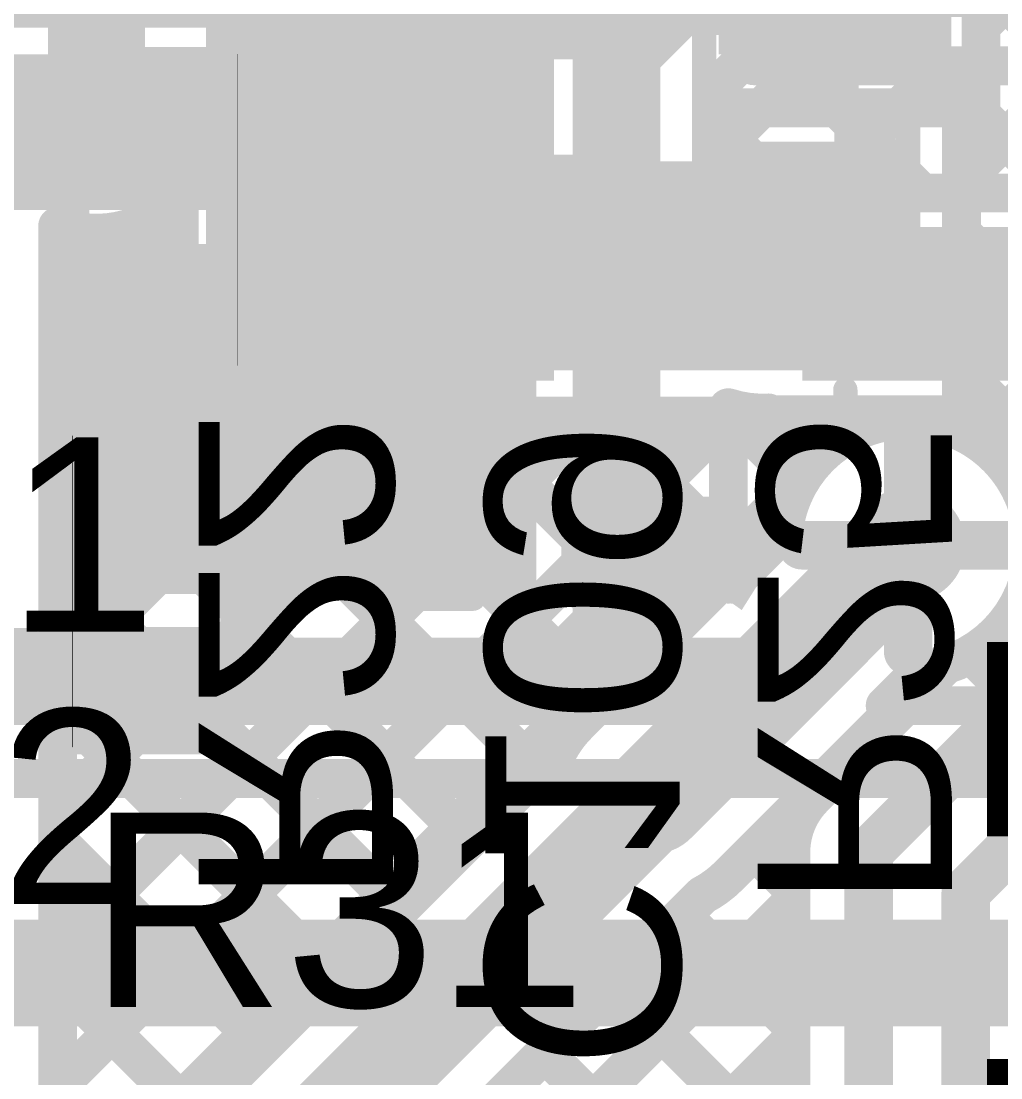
# Model space of a CAD drawing. Header units: millimetres. Extents: x -0.64 to 2.98, y -0.65 to 2.86.
# Drawn here: x 2.1655 to 2.3671, y 1.2624 to 1.4798 of the extents above; entities that cross this region are included whole.
import ezdxf

# ---------------------------------------------------------------- set-up
doc = ezdxf.new("R2010")
doc.units = ezdxf.units.MM
doc.header["$MEASUREMENT"] = 0
for name, color, linetype in [('BottomLayer', 5, 'Continuous'), ('BottomOverlay', 54, 'Continuous'), ('BottomPaste', 16, 'Continuous'), ('BottomSolder', 6, 'Continuous'), ('Mechanical2', 216, 'Continuous'), ('TopLayer', 1, 'Continuous'), ('TopOverlay', 2, 'Continuous'), ('TopPaste', 8, 'Continuous'), ('TopSolder', 216, 'Continuous'), ('ViaHoleLayer', 16, 'Continuous')]:
    doc.layers.add(name, color=color, linetype=linetype)
doc.styles.add('Arial', font='', dxfattribs={"height": 0.2})
doc.styles.get('Arial').set_extended_font_data('Arial')

# ---------------------------------------------------------------- blocks, each defined once
blk = doc.blocks.new('R___0603_B_68')
at = {"layer": 'BottomLayer'}
for points in [[(-0.045, -0.0175), (-0.045, 0.0175), (-0.015, 0.0175), (-0.015, -0.0175)], [(0.015, -0.0175), (0.015, 0.0175), (0.045, 0.0175), (0.045, -0.0175)]]:
    blk.add_hatch(color=5, dxfattribs=at).paths.add_polyline_path(points)
at = {"layer": 'BottomPaste'}
for points in [[(-0.045, -0.0175), (-0.045, 0.0175), (-0.015, 0.0175), (-0.015, -0.0175)], [(0.015, -0.0175), (0.015, 0.0175), (0.045, 0.0175), (0.045, -0.0175)]]:
    blk.add_hatch(color=16, dxfattribs=at).paths.add_polyline_path(points)
at = {"layer": 'BottomSolder'}
for points in [[(-0.049, -0.0215), (-0.049, 0.0215), (-0.011, 0.0215), (-0.011, -0.0215)], [(0.011, -0.0215), (0.011, 0.0215), (0.049, 0.0215), (0.049, -0.0215)]]:
    blk.add_hatch(color=6, dxfattribs=at).paths.add_polyline_path(points)
at = {"layer": 'BottomOverlay', "const_width": 0.005}
for points in [[(-0.048, -0.021), (-0.048, 0.021)], [(0.048, 0.021), (-0.048, 0.021)], [(0.048, -0.021), (0.048, 0.021)], [(0.048, -0.021), (-0.048, -0.021)]]:
    blk.add_lwpolyline(points, dxfattribs=at)
at = {"layer": 'BottomOverlay', "const_width": 0.0025}
for points in [[(-0.04925, 0.021, 1), (-0.04675, 0.021, 1)], [(-0.04925, 0.021, 1), (-0.04675, 0.021, 1)], [(0.04675, 0.021, 1), (0.04925, 0.021, 1)], [(0.04675, 0.021, 1), (0.04925, 0.021, 1)], [(-0.04925, -0.021, 1), (-0.04675, -0.021, 1)], [(-0.04925, -0.021, 1), (-0.04675, -0.021, 1)], [(0.04675, -0.021, 1), (0.04925, -0.021, 1)], [(0.04675, -0.021, 1), (0.04925, -0.021, 1)]]:
    blk.add_lwpolyline(points, format="xyb", close=True, dxfattribs=at)
blk = doc.blocks.new('SOT_23_5_97')
at = {"layer": 'TopLayer'}
for points in [[(-0.07283, 0.04921), (-0.02953, 0.04921), (-0.02953, 0.02559), (-0.07283, 0.02559)], [(0.02953, 0.04921), (0.07283, 0.04921), (0.07283, 0.02559), (0.02953, 0.02559)], [(-0.07283, 0.01181), (-0.02953, 0.01181), (-0.02953, -0.01181), (-0.07283, -0.01181)], [(-0.07283, -0.02559), (-0.02953, -0.02559), (-0.02953, -0.04921), (-0.07283, -0.04921)], [(0.02953, -0.02559), (0.07283, -0.02559), (0.07283, -0.04921), (0.02953, -0.04921)]]:
    blk.add_hatch(color=1, dxfattribs=at).paths.add_polyline_path(points)
at = {"layer": 'TopPaste'}
for points in [[(-0.07283, 0.04921), (-0.02953, 0.04921), (-0.02953, 0.02559), (-0.07283, 0.02559)], [(0.02953, 0.04921), (0.07283, 0.04921), (0.07283, 0.02559), (0.02953, 0.02559)], [(-0.07283, 0.01181), (-0.02953, 0.01181), (-0.02953, -0.01181), (-0.07283, -0.01181)], [(-0.07283, -0.02559), (-0.02953, -0.02559), (-0.02953, -0.04921), (-0.07283, -0.04921)], [(0.02953, -0.02559), (0.07283, -0.02559), (0.07283, -0.04921), (0.02953, -0.04921)]]:
    blk.add_hatch(color=8, dxfattribs=at).paths.add_polyline_path(points)
at = {"layer": 'TopSolder'}
for points in [[(-0.07683, 0.05321), (-0.02553, 0.05321), (-0.02553, 0.02159), (-0.07683, 0.02159)], [(0.02553, 0.05321), (0.07683, 0.05321), (0.07683, 0.02159), (0.02553, 0.02159)], [(-0.07683, 0.01581), (-0.02553, 0.01581), (-0.02553, -0.01581), (-0.07683, -0.01581)], [(-0.07683, -0.02159), (-0.02553, -0.02159), (-0.02553, -0.05321), (-0.07683, -0.05321)], [(0.02553, -0.02159), (0.07683, -0.02159), (0.07683, -0.05321), (0.02553, -0.05321)]]:
    blk.add_hatch(color=216, dxfattribs=at).paths.add_polyline_path(points)
at = {"layer": 'TopOverlay', "const_width": 0.005}
for points in [[(-0.03461, 0.059), (0.03439, 0.059)], [(-0.03461, 0.05506), (-0.03461, 0.059)], [(0.03439, 0.05506), (0.03439, 0.059)], [(-0.084, 0.042), (-0.079, 0.037)], [(-0.084, 0.032), (-0.084, 0.042)], [(-0.084, 0.032), (-0.079, 0.037)], [(0.03465, -0.01646), (0.03465, 0.01732)], [(-0.03461, -0.059), (-0.03461, -0.05506)], [(0.03439, -0.059), (0.03439, -0.05506)], [(-0.03461, -0.059), (0.03439, -0.059)]]:
    blk.add_lwpolyline(points, dxfattribs=at)
at = {"layer": 'TopOverlay', "const_width": 0.0025}
for points in [[(-0.03586, 0.059, 1), (-0.03336, 0.059, 1)], [(-0.03586, 0.059, 1), (-0.03336, 0.059, 1)], [(0.03314, 0.059, 1), (0.03564, 0.059, 1)], [(0.03314, 0.059, 1), (0.03564, 0.059, 1)], [(-0.03586, 0.05506, 1), (-0.03336, 0.05506, 1)], [(0.03314, 0.05506, 1), (0.03564, 0.05506, 1)], [(-0.08525, 0.042, 1), (-0.08275, 0.042, 1)], [(-0.08525, 0.042, 1), (-0.08275, 0.042, 1)], [(-0.08025, 0.037, 1), (-0.07775, 0.037, 1)], [(-0.08025, 0.037, 1), (-0.07775, 0.037, 1)], [(-0.08525, 0.032, 1), (-0.08275, 0.032, 1)], [(-0.08525, 0.032, 1), (-0.08275, 0.032, 1)], [(0.0334, 0.01732, 1), (0.0359, 0.01732, 1)], [(0.0334, -0.01646, 1), (0.0359, -0.01646, 1)], [(-0.03586, -0.05506, 1), (-0.03336, -0.05506, 1)], [(0.03314, -0.05506, 1), (0.03564, -0.05506, 1)], [(-0.03586, -0.059, 1), (-0.03336, -0.059, 1)], [(-0.03586, -0.059, 1), (-0.03336, -0.059, 1)], [(0.03314, -0.059, 1), (0.03564, -0.059, 1)], [(0.03314, -0.059, 1), (0.03564, -0.059, 1)]]:
    blk.add_lwpolyline(points, format="xyb", close=True, dxfattribs=at)
blk = doc.blocks.new('SOLDER_BRIDGE_137')
at = {"layer": 'TopLayer'}
for points in [[(-0.045, -0.0175), (-0.045, 0.0175), (-0.015, 0.0175), (-0.015, -0.0175)], [(0.015, -0.0175), (0.015, 0.0175), (0.045, 0.0175), (0.045, -0.0175)]]:
    blk.add_hatch(color=1, dxfattribs=at).paths.add_polyline_path(points)
at = {"layer": 'TopPaste'}
for points in [[(-0.045, -0.0175), (-0.045, 0.0175), (-0.015, 0.0175), (-0.015, -0.0175)], [(0.015, -0.0175), (0.015, 0.0175), (0.045, 0.0175), (0.045, -0.0175)]]:
    blk.add_hatch(color=8, dxfattribs=at).paths.add_polyline_path(points)
at = {"layer": 'TopSolder'}
for points in [[(-0.049, -0.0215), (-0.049, 0.0215), (-0.011, 0.0215), (-0.011, -0.0215)], [(0.011, -0.0215), (0.011, 0.0215), (0.049, 0.0215), (0.049, -0.0215)]]:
    blk.add_hatch(color=216, dxfattribs=at).paths.add_polyline_path(points)
at = {"layer": 'TopOverlay', "const_width": 0.005}
for points in [[(-0.05, 0.022), (-0.05, -0.022)], [(0.05, 0.022), (-0.05, 0.022)], [(0.05, 0.022), (0.05, -0.022)], [(0.05, -0.022), (-0.05, -0.022)]]:
    blk.add_lwpolyline(points, dxfattribs=at)
at = {"layer": 'TopOverlay', "const_width": 0.0025}
for points in [[(-0.05125, 0.022, 1), (-0.04875, 0.022, 1)], [(-0.05125, 0.022, 1), (-0.04875, 0.022, 1)], [(0.04875, 0.022, 1), (0.05125, 0.022, 1)], [(0.04875, 0.022, 1), (0.05125, 0.022, 1)], [(-0.05125, -0.022, 1), (-0.04875, -0.022, 1)], [(-0.05125, -0.022, 1), (-0.04875, -0.022, 1)], [(0.04875, -0.022, 1), (0.05125, -0.022, 1)], [(0.04875, -0.022, 1), (0.05125, -0.022, 1)]]:
    blk.add_lwpolyline(points, format="xyb", close=True, dxfattribs=at)
blk = doc.blocks.new('RES_0402_164')
at = {"layer": 'TopLayer'}
for points in [[(-0.0275, -0.0125), (-0.0275, 0.0125), (-0.0095, 0.0125), (-0.0095, -0.0125)], [(0.0095, -0.0125), (0.0095, 0.0125), (0.0275, 0.0125), (0.0275, -0.0125)]]:
    blk.add_hatch(color=1, dxfattribs=at).paths.add_polyline_path(points)
at = {"layer": 'TopPaste'}
for points in [[(-0.0275, -0.0125), (-0.0275, 0.0125), (-0.0095, 0.0125), (-0.0095, -0.0125)], [(0.0095, -0.0125), (0.0095, 0.0125), (0.0275, 0.0125), (0.0275, -0.0125)]]:
    blk.add_hatch(color=8, dxfattribs=at).paths.add_polyline_path(points)
at = {"layer": 'TopSolder'}
for points in [[(-0.02967, -0.01467), (-0.02967, 0.01467), (-0.00733, 0.01467), (-0.00733, -0.01467)], [(0.00733, -0.01467), (0.00733, 0.01467), (0.02967, 0.01467), (0.02967, -0.01467)]]:
    blk.add_hatch(color=216, dxfattribs=at).paths.add_polyline_path(points)
at = {"layer": 'TopOverlay'}
for points, const_width in [([(0.031, 0.016), (-0.031, 0.016)], 0.005), ([(-0.031, -0.016), (-0.031, 0.016)], 0.005), ([(0.031, -0.016), (0.031, 0.016)], 0.005), ([(0.031, -0.016), (-0.031, -0.016)], 0.005), ([(0.032, -0.017), (-0.032, -0.017)], 0.000127)]:
    blk.add_lwpolyline(points, dxfattribs=dict(at, const_width=const_width))
for points, const_width in [([(-0.03225, 0.016, 1), (-0.02975, 0.016, 1)], 0.0025), ([(-0.03225, 0.016, 1), (-0.02975, 0.016, 1)], 0.0025), ([(0.02975, 0.016, 1), (0.03225, 0.016, 1)], 0.0025), ([(0.02975, 0.016, 1), (0.03225, 0.016, 1)], 0.0025), ([(-0.03225, -0.016, 1), (-0.02975, -0.016, 1)], 0.0025), ([(-0.03225, -0.016, 1), (-0.02975, -0.016, 1)], 0.0025), ([(0.02975, -0.016, 1), (0.03225, -0.016, 1)], 0.0025), ([(0.02975, -0.016, 1), (0.03225, -0.016, 1)], 0.0025), ([(-0.03203, -0.017, 1), (-0.03197, -0.017, 1)], 0.0000635), ([(0.03197, -0.017, 1), (0.03203, -0.017, 1)], 0.0000635)]:
    blk.add_lwpolyline(points, format="xyb", close=True, dxfattribs=dict(at, const_width=const_width))
blk = doc.blocks.new('RES_0402_167')
at = {"layer": 'TopLayer'}
for points in [[(-0.0275, -0.0125), (-0.0275, 0.0125), (-0.0095, 0.0125), (-0.0095, -0.0125)], [(0.0095, -0.0125), (0.0095, 0.0125), (0.0275, 0.0125), (0.0275, -0.0125)]]:
    blk.add_hatch(color=1, dxfattribs=at).paths.add_polyline_path(points)
at = {"layer": 'TopPaste'}
for points in [[(-0.0275, -0.0125), (-0.0275, 0.0125), (-0.0095, 0.0125), (-0.0095, -0.0125)], [(0.0095, -0.0125), (0.0095, 0.0125), (0.0275, 0.0125), (0.0275, -0.0125)]]:
    blk.add_hatch(color=8, dxfattribs=at).paths.add_polyline_path(points)
at = {"layer": 'TopSolder'}
for points in [[(-0.02967, -0.01467), (-0.02967, 0.01467), (-0.00733, 0.01467), (-0.00733, -0.01467)], [(0.00733, -0.01467), (0.00733, 0.01467), (0.02967, 0.01467), (0.02967, -0.01467)]]:
    blk.add_hatch(color=216, dxfattribs=at).paths.add_polyline_path(points)
at = {"layer": 'TopOverlay'}
for points, const_width in [([(-0.031, 0.016), (0.031, 0.016)], 0.005), ([(-0.031, 0.016), (-0.031, -0.016)], 0.005), ([(0.031, 0.016), (0.031, -0.016)], 0.005), ([(-0.031, -0.016), (0.031, -0.016)], 0.005), ([(-0.032, -0.017), (0.032, -0.017)], 0.000127)]:
    blk.add_lwpolyline(points, dxfattribs=dict(at, const_width=const_width))
for points, const_width in [([(-0.03225, 0.016, 1), (-0.02975, 0.016, 1)], 0.0025), ([(-0.03225, 0.016, 1), (-0.02975, 0.016, 1)], 0.0025), ([(0.02975, 0.016, 1), (0.03225, 0.016, 1)], 0.0025), ([(0.02975, 0.016, 1), (0.03225, 0.016, 1)], 0.0025), ([(-0.03225, -0.016, 1), (-0.02975, -0.016, 1)], 0.0025), ([(-0.03225, -0.016, 1), (-0.02975, -0.016, 1)], 0.0025), ([(0.02975, -0.016, 1), (0.03225, -0.016, 1)], 0.0025), ([(0.02975, -0.016, 1), (0.03225, -0.016, 1)], 0.0025), ([(-0.03203, -0.017, 1), (-0.03197, -0.017, 1)], 0.0000635), ([(0.03197, -0.017, 1), (0.03203, -0.017, 1)], 0.0000635)]:
    blk.add_lwpolyline(points, format="xyb", close=True, dxfattribs=dict(at, const_width=const_width))
blk = doc.blocks.new('RES_0603_B_170')
at = {"layer": 'BottomLayer'}
for points in [[(-0.045, -0.0175), (-0.045, 0.0175), (-0.015, 0.0175), (-0.015, -0.0175)], [(0.015, -0.0175), (0.015, 0.0175), (0.045, 0.0175), (0.045, -0.0175)]]:
    blk.add_hatch(color=5, dxfattribs=at).paths.add_polyline_path(points)
at = {"layer": 'BottomPaste'}
for points in [[(-0.045, -0.0175), (-0.045, 0.0175), (-0.015, 0.0175), (-0.015, -0.0175)], [(0.015, -0.0175), (0.015, 0.0175), (0.045, 0.0175), (0.045, -0.0175)]]:
    blk.add_hatch(color=16, dxfattribs=at).paths.add_polyline_path(points)
at = {"layer": 'BottomSolder'}
for points in [[(-0.049, -0.0215), (-0.049, 0.0215), (-0.011, 0.0215), (-0.011, -0.0215)], [(0.011, -0.0215), (0.011, 0.0215), (0.049, 0.0215), (0.049, -0.0215)]]:
    blk.add_hatch(color=6, dxfattribs=at).paths.add_polyline_path(points)
at = {"layer": 'BottomOverlay', "const_width": 0.005}
for points in [[(-0.048, 0.021), (0.048, 0.021)], [(-0.048, 0.021), (-0.048, -0.021)], [(0.048, 0.021), (0.048, -0.021)], [(-0.048, -0.021), (0.048, -0.021)]]:
    blk.add_lwpolyline(points, dxfattribs=at)
at = {"layer": 'BottomOverlay', "const_width": 0.0025}
for points in [[(-0.04925, 0.021, 1), (-0.04675, 0.021, 1)], [(-0.04925, 0.021, 1), (-0.04675, 0.021, 1)], [(0.04675, 0.021, 1), (0.04925, 0.021, 1)], [(0.04675, 0.021, 1), (0.04925, 0.021, 1)], [(-0.04925, -0.021, 1), (-0.04675, -0.021, 1)], [(-0.04925, -0.021, 1), (-0.04675, -0.021, 1)], [(0.04675, -0.021, 1), (0.04925, -0.021, 1)], [(0.04675, -0.021, 1), (0.04925, -0.021, 1)]]:
    blk.add_lwpolyline(points, format="xyb", close=True, dxfattribs=at)
blk = doc.blocks.new('CAP_0402_209')
at = {"layer": 'TopLayer'}
for points in [[(-0.0275, -0.0125), (-0.0275, 0.0125), (-0.0095, 0.0125), (-0.0095, -0.0125)], [(0.0095, -0.0125), (0.0095, 0.0125), (0.0275, 0.0125), (0.0275, -0.0125)]]:
    blk.add_hatch(color=1, dxfattribs=at).paths.add_polyline_path(points)
at = {"layer": 'TopPaste'}
for points in [[(-0.0275, -0.0125), (-0.0275, 0.0125), (-0.0095, 0.0125), (-0.0095, -0.0125)], [(0.0095, -0.0125), (0.0095, 0.0125), (0.0275, 0.0125), (0.0275, -0.0125)]]:
    blk.add_hatch(color=8, dxfattribs=at).paths.add_polyline_path(points)
at = {"layer": 'TopSolder'}
for points in [[(-0.02986, -0.01486), (-0.02986, 0.01486), (-0.00714, 0.01486), (-0.00714, -0.01486)], [(0.00714, -0.01486), (0.00714, 0.01486), (0.02986, 0.01486), (0.02986, -0.01486)]]:
    blk.add_hatch(color=216, dxfattribs=at).paths.add_polyline_path(points)
at = {"layer": 'TopOverlay', "const_width": 0.005}
for points in [[(-0.031, 0.016), (-0.031, -0.016)], [(-0.011, 0.016), (-0.031, 0.016)], [(0.031, 0.016), (0.011, 0.016)], [(0.031, 0.016), (0.031, -0.016)], [(-0.011, -0.016), (-0.031, -0.016)], [(0.031, -0.016), (0.011, -0.016)]]:
    blk.add_lwpolyline(points, dxfattribs=at)
at = {"layer": 'TopOverlay', "const_width": 0.0025}
for points in [[(-0.03225, 0.016, 1), (-0.02975, 0.016, 1)], [(-0.03225, 0.016, 1), (-0.02975, 0.016, 1)], [(-0.01225, 0.016, 1), (-0.00975, 0.016, 1)], [(0.00975, 0.016, 1), (0.01225, 0.016, 1)], [(0.02975, 0.016, 1), (0.03225, 0.016, 1)], [(0.02975, 0.016, 1), (0.03225, 0.016, 1)], [(-0.03225, -0.016, 1), (-0.02975, -0.016, 1)], [(-0.03225, -0.016, 1), (-0.02975, -0.016, 1)], [(-0.01225, -0.016, 1), (-0.00975, -0.016, 1)], [(0.00975, -0.016, 1), (0.01225, -0.016, 1)], [(0.02975, -0.016, 1), (0.03225, -0.016, 1)], [(0.02975, -0.016, 1), (0.03225, -0.016, 1)]]:
    blk.add_lwpolyline(points, format="xyb", close=True, dxfattribs=at)
blk = doc.blocks.new('CAP_0603_B_212')
at = {"layer": 'BottomLayer'}
for points in [[(-0.045, -0.0175), (-0.045, 0.0175), (-0.015, 0.0175), (-0.015, -0.0175)], [(0.015, -0.0175), (0.015, 0.0175), (0.045, 0.0175), (0.045, -0.0175)]]:
    blk.add_hatch(color=5, dxfattribs=at).paths.add_polyline_path(points)
at = {"layer": 'BottomPaste'}
for points in [[(-0.045, -0.0175), (-0.045, 0.0175), (-0.015, 0.0175), (-0.015, -0.0175)], [(0.015, -0.0175), (0.015, 0.0175), (0.045, 0.0175), (0.045, -0.0175)]]:
    blk.add_hatch(color=16, dxfattribs=at).paths.add_polyline_path(points)
at = {"layer": 'BottomSolder'}
for points in [[(-0.04736, -0.01986), (-0.04736, 0.01986), (-0.01264, 0.01986), (-0.01264, -0.01986)], [(0.01264, -0.01986), (0.01264, 0.01986), (0.04736, 0.01986), (0.04736, -0.01986)]]:
    blk.add_hatch(color=6, dxfattribs=at).paths.add_polyline_path(points)
at = {"layer": 'BottomOverlay', "const_width": 0.005}
for points in [[(-0.049, 0.021), (-0.018, 0.021)], [(-0.049, 0.021), (-0.049, -0.021)], [(0.018, 0.021), (0.049, 0.021)], [(0.049, 0.021), (0.049, -0.021)], [(-0.049, -0.021), (-0.018, -0.021)], [(0.018, -0.021), (0.049, -0.021)]]:
    blk.add_lwpolyline(points, dxfattribs=at)
at = {"layer": 'BottomOverlay', "const_width": 0.0025}
for points in [[(-0.05025, 0.021, 1), (-0.04775, 0.021, 1)], [(-0.05025, 0.021, 1), (-0.04775, 0.021, 1)], [(-0.01925, 0.021, 1), (-0.01675, 0.021, 1)], [(0.01675, 0.021, 1), (0.01925, 0.021, 1)], [(0.04775, 0.021, 1), (0.05025, 0.021, 1)], [(0.04775, 0.021, 1), (0.05025, 0.021, 1)], [(-0.05025, -0.021, 1), (-0.04775, -0.021, 1)], [(-0.05025, -0.021, 1), (-0.04775, -0.021, 1)], [(-0.01925, -0.021, 1), (-0.01675, -0.021, 1)], [(0.01675, -0.021, 1), (0.01925, -0.021, 1)], [(0.04775, -0.021, 1), (0.05025, -0.021, 1)], [(0.04775, -0.021, 1), (0.05025, -0.021, 1)]]:
    blk.add_lwpolyline(points, format="xyb", close=True, dxfattribs=at)

msp = doc.modelspace()

# ---------------------------------------------------------------- hatches: boundary and pattern name
at = {"layer": 'BottomLayer'}
for points in [[(2.309, 1.473), (2.352, 1.473), (2.352, 1.566), (2.309, 1.566)], [(2.205, 1.472), (2.298, 1.472), (2.298, 1.513), (2.205, 1.513)], [(2.209, 1.408), (2.348, 1.408), (2.348, 1.451), (2.209, 1.451)]]:
    msp.add_hatch(color=5, dxfattribs=at).paths.add_polyline_path(points)
h = msp.add_hatch(color=5, dxfattribs=at)
edge = h.paths.add_edge_path()
edge.add_arc((2.181, 1.459), 0.01181, 0, 360)
h = msp.add_hatch(color=5, dxfattribs=at)
edge = h.paths.add_edge_path()
edge.add_arc((2.318, 1.422), 0.01181, 0, 360)
h = msp.add_hatch(color=5, dxfattribs=at)
edge = h.paths.add_edge_path()
edge.add_arc((2.348, 1.372), 0.01181, 0, 360)
at = {"layer": 'BottomSolder'}
h = msp.add_hatch(color=6, dxfattribs=at)
edge = h.paths.add_edge_path()
edge.add_arc((2.181, 1.459), 0.00791, 0, 360)
h = msp.add_hatch(color=6, dxfattribs=at)
edge = h.paths.add_edge_path()
edge.add_arc((2.318, 1.422), 0.00791, 0, 360)
h = msp.add_hatch(color=6, dxfattribs=at)
edge = h.paths.add_edge_path()
edge.add_arc((2.348, 1.372), 0.00791, 0, 360)
at = {"layer": 'TopLayer'}
for points in [[(1.97149, 1.441), (2.272, 1.441), (2.272, 1.473), (1.97149, 1.473)], [(2.172, 1.362), (2.27151, 1.362), (2.27151, 1.434), (2.172, 1.434)]]:
    msp.add_hatch(color=1, dxfattribs=at).paths.add_polyline_path(points)
h = msp.add_hatch(color=1, dxfattribs=at)
edge = h.paths.add_edge_path()
edge.add_arc((2.181, 1.459), 0.01181, 0, 360)
h = msp.add_hatch(color=1, dxfattribs=at)
edge = h.paths.add_edge_path()
edge.add_arc((2.318, 1.422), 0.01181, 0, 360)
h = msp.add_hatch(color=1, dxfattribs=at)
edge = h.paths.add_edge_path()
edge.add_arc((2.348, 1.372), 0.01181, 0, 360)
at = {"layer": 'TopSolder'}
h = msp.add_hatch(color=216, dxfattribs=at)
edge = h.paths.add_edge_path()
edge.add_arc((2.181, 1.459), 0.00791, 0, 360)
h = msp.add_hatch(color=216, dxfattribs=at)
edge = h.paths.add_edge_path()
edge.add_arc((2.318, 1.422), 0.00791, 0, 360)
h = msp.add_hatch(color=216, dxfattribs=at)
edge = h.paths.add_edge_path()
edge.add_arc((2.348, 1.372), 0.00791, 0, 360)
at = {"layer": 'ViaHoleLayer'}
h = msp.add_hatch(color=16, dxfattribs=at)
edge = h.paths.add_edge_path()
edge.add_arc((2.181, 1.459), 0.00591, 0, 360)
h = msp.add_hatch(color=16, dxfattribs=at)
edge = h.paths.add_edge_path()
edge.add_arc((2.318, 1.422), 0.00591, 0, 360)
h = msp.add_hatch(color=16, dxfattribs=at)
edge = h.paths.add_edge_path()
edge.add_arc((2.348, 1.372), 0.00591, 0, 360)

# ---------------------------------------------------------------- linework, layer by layer
at = {"layer": 'BottomLayer'}
for points, const_width in [([(2.363, 1.47886), (2.489, 1.60486)], 0.008), ([(2.359, 1.44658), (2.489, 1.57658)], 0.008), ([(2.363, 1.462), (2.363, 1.577)], 0.008), ([(2.181, 1.459), (2.181, 1.56)], 0.02), ([(2.359, 1.41829), (2.489, 1.54829)], 0.008), ([(2.36241, 1.39342), (2.489, 1.52001)], 0.008), ([(2.363, 1.48888), (2.43013, 1.42175)], 0.008), ([(2.33986, 1.30886), (2.505, 1.474)], 0.01), ([(2.35986, 1.30057), (2.525, 1.46572)], 0.01), ([(2.309, 1.462), (2.3555, 1.462)], 0.008), ([(2.309, 1.462), (2.3555, 1.462)], 0.008), ([(2.309, 1.462), (2.3555, 1.462)], 0.008), ([(2.359, 1.397), (2.359, 1.462)], 0.008), ([(2.3616, 1.462), (2.41598, 1.40761)], 0.008), ([(2.198, 1.397), (2.198, 1.44379)], 0.008), ([(2.173, 0.20921), (2.173, 1.43764)], 0.008), ([(2.173, 1.43028), (2.17899, 1.43628)], 0.008), ([(2.18824, 1.43737), (2.198, 1.42761)], 0.008), ([(2.359, 1.43631), (2.40184, 1.39347)], 0.008), ([(2.173, 1.402), (2.198, 1.427)], 0.008), ([(2.173, 1.42432), (2.198, 1.39932)], 0.008), ([(2.359, 1.40803), (2.3877, 1.37933)], 0.008), ([(2.173, 1.37371), (2.198, 1.39871)], 0.008), ([(2.173, 1.26058), (2.30942, 1.397)], 0.008), ([(2.173, 1.28886), (2.28114, 1.397)], 0.008), ([(2.173, 1.34543), (2.22457, 1.397)], 0.008), ([(2.173, 1.31715), (2.25285, 1.397)], 0.008), ([(2.198, 1.397), (2.34158, 1.397)], 0.008), ([(2.20032, 1.397), (2.27181, 1.32551)], 0.008), ([(2.22861, 1.397), (2.28525, 1.34036)], 0.008), ([(2.25689, 1.397), (2.29939, 1.3545)], 0.008), ([(2.28517, 1.397), (2.31353, 1.36864)], 0.008), ([(2.31346, 1.397), (2.32561, 1.38485)], 0.008), ([(2.173, 1.39604), (2.25767, 1.31137)], 0.008), ([(2.348, 1.372), (2.348, 1.39381)], 0.01), ([(2.173, 1.23229), (2.32569, 1.38499)], 0.008), ([(2.2955, 1.3195), (2.348, 1.372)], 0.022), ([(2.27994, 1.33506), (2.3229, 1.37801)], 0.008), ([(2.32619, 1.372), (2.348, 1.372)], 0.01), ([(2.348, 1.35019), (2.348, 1.372)], 0.01), ([(2.348, 1.372), (2.36981, 1.372)], 0.01), ([(2.173, 1.36775), (2.24353, 1.29723)], 0.008), ([(2.31106, 1.30394), (2.35401, 1.3469)], 0.008), ([(2.32856, 1.32019), (2.35575, 1.34738)], 0.008), ([(2.173, 1.33947), (2.22939, 1.28308)], 0.008), ([(2.20319, 1.25688), (2.27601, 1.32971)], 0.008), ([(2.218, 1.242), (2.2955, 1.3195)], 0.02), ([(2.173, 1.31118), (2.21524, 1.26894)], 0.008), ([(2.31636, 1.30925), (2.32386, 1.30175)], 0.008), ([(2.33986, 1.232), (2.33986, 1.30886)], 0.01), ([(2.32386, 1.232), (2.32386, 1.30886)], 0.008), ([(2.35986, 0.88286), (2.35986, 1.30057)], 0.01), ([(2.239, 1.2333), (2.30571, 1.30001)], 0.008), ([(2.239, 1.21344), (2.32386, 1.2983)], 0.008), ([(2.30151, 1.29581), (2.32386, 1.27346)], 0.008), ([(2.173, 1.2829), (2.20124, 1.25466)], 0.008), ([(2.28737, 1.28167), (2.32386, 1.24518)], 0.008), ([(2.239, 1.18516), (2.32386, 1.27001)], 0.008), ([(2.27323, 1.26753), (2.32075, 1.22)], 0.008)]:
    msp.add_lwpolyline(points, dxfattribs=dict(at, const_width=const_width))
for points, const_width in [([(2.361, 1.47886, 1), (2.365, 1.47886, 1)], 0.004), ([(2.176, 1.459, 1), (2.186, 1.459, 1)], 0.01), ([(2.307, 1.462, 1), (2.311, 1.462, 1)], 0.004), ([(2.307, 1.462, 1), (2.311, 1.462, 1)], 0.004), ([(2.307, 1.462, 1), (2.311, 1.462, 1)], 0.004), ([(2.3535, 1.462, 1), (2.3575, 1.462, 1)], 0.004), ([(2.3535, 1.462, 1), (2.3575, 1.462, 1)], 0.004), ([(2.3535, 1.462, 1), (2.3575, 1.462, 1)], 0.004), ([(2.357, 1.462, 1), (2.361, 1.462, 1)], 0.004), ([(2.3596, 1.462, 1), (2.3636, 1.462, 1)], 0.004), ([(2.361, 1.462, 1), (2.365, 1.462, 1)], 0.004), ([(2.357, 1.44658, 1), (2.361, 1.44658, 1)], 0.004), ([(2.196, 1.44379, 1), (2.2, 1.44379, 1)], 0.004), ([(2.196, 1.44379, 1), (2.2, 1.44379, 1)], 0.004), ([(2.171, 1.43764, 1), (2.175, 1.43764, 1)], 0.004), ([(2.171, 1.43764, 1), (2.175, 1.43764, 1)], 0.004), ([(2.17699, 1.43628, 1), (2.18099, 1.43628, 1)], 0.004), ([(2.18624, 1.43737, 1), (2.19024, 1.43737, 1)], 0.004), ([(2.357, 1.43631, 1), (2.361, 1.43631, 1)], 0.004), ([(2.171, 1.43028, 1), (2.175, 1.43028, 1)], 0.004), ([(2.196, 1.42761, 1), (2.2, 1.42761, 1)], 0.004), ([(2.196, 1.427, 1), (2.2, 1.427, 1)], 0.004), ([(2.171, 1.42432, 1), (2.175, 1.42432, 1)], 0.004), ([(2.357, 1.41829, 1), (2.361, 1.41829, 1)], 0.004), ([(2.357, 1.40803, 1), (2.361, 1.40803, 1)], 0.004), ([(2.171, 1.402, 1), (2.175, 1.402, 1)], 0.004), ([(2.196, 1.39932, 1), (2.2, 1.39932, 1)], 0.004), ([(2.196, 1.39871, 1), (2.2, 1.39871, 1)], 0.004), ([(2.196, 1.397, 1), (2.2, 1.397, 1)], 0.004), ([(2.196, 1.397, 1), (2.2, 1.397, 1)], 0.004), ([(2.19832, 1.397, 1), (2.20232, 1.397, 1)], 0.004), ([(2.22257, 1.397, 1), (2.22657, 1.397, 1)], 0.004), ([(2.22661, 1.397, 1), (2.23061, 1.397, 1)], 0.004), ([(2.25085, 1.397, 1), (2.25485, 1.397, 1)], 0.004), ([(2.25489, 1.397, 1), (2.25889, 1.397, 1)], 0.004), ([(2.27914, 1.397, 1), (2.28314, 1.397, 1)], 0.004), ([(2.28317, 1.397, 1), (2.28717, 1.397, 1)], 0.004), ([(2.30742, 1.397, 1), (2.31142, 1.397, 1)], 0.004), ([(2.31146, 1.397, 1), (2.31546, 1.397, 1)], 0.004), ([(2.33958, 1.397, 1), (2.34358, 1.397, 1)], 0.004), ([(2.33958, 1.397, 1), (2.34358, 1.397, 1)], 0.004), ([(2.35242, 1.397, 1), (2.35642, 1.397, 1)], 0.004), ([(2.357, 1.397, 1), (2.361, 1.397, 1)], 0.004), ([(2.171, 1.39604, 1), (2.175, 1.39604, 1)], 0.004), ([(2.3455, 1.39381, 1), (2.3505, 1.39381, 1)], 0.005), ([(2.36041, 1.39342, 1), (2.36441, 1.39342, 1)], 0.004), ([(2.32361, 1.38485, 1), (2.32761, 1.38485, 1)], 0.004), ([(2.32369, 1.38499, 1), (2.32769, 1.38499, 1)], 0.004), ([(2.3425, 1.372, 1), (2.3535, 1.372, 1)], 0.011), ([(2.3209, 1.37801, 1), (2.3249, 1.37801, 1)], 0.004), ([(2.3209, 1.37801, 1), (2.3249, 1.37801, 1)], 0.004), ([(2.171, 1.37371, 1), (2.175, 1.37371, 1)], 0.004), ([(2.32369, 1.372, 1), (2.32869, 1.372, 1)], 0.005), ([(2.3455, 1.372, 1), (2.3505, 1.372, 1)], 0.005), ([(2.3455, 1.372, 1), (2.3505, 1.372, 1)], 0.005), ([(2.3455, 1.372, 1), (2.3505, 1.372, 1)], 0.005), ([(2.3455, 1.372, 1), (2.3505, 1.372, 1)], 0.005), ([(2.36731, 1.372, 1), (2.37231, 1.372, 1)], 0.005), ([(2.31153, 1.36864, 1), (2.31553, 1.36864, 1)], 0.004), ([(2.171, 1.36775, 1), (2.175, 1.36775, 1)], 0.004), ([(2.29739, 1.3545, 1), (2.30139, 1.3545, 1)], 0.004), ([(2.3455, 1.35019, 1), (2.3505, 1.35019, 1)], 0.005), ([(2.35201, 1.3469, 1), (2.35601, 1.3469, 1)], 0.004), ([(2.35375, 1.34738, 1), (2.35775, 1.34738, 1)], 0.004), ([(2.171, 1.34543, 1), (2.175, 1.34543, 1)], 0.004), ([(2.28325, 1.34036, 1), (2.28725, 1.34036, 1)], 0.004), ([(2.171, 1.33947, 1), (2.175, 1.33947, 1)], 0.004), ([(2.27794, 1.33506, 1), (2.28194, 1.33506, 1)], 0.004), ([(2.27794, 1.33506, 1), (2.28194, 1.33506, 1)], 0.004), ([(2.27401, 1.32971, 1), (2.27801, 1.32971, 1)], 0.004), ([(2.27401, 1.32971, 1), (2.27801, 1.32971, 1)], 0.004), ([(2.26981, 1.32551, 1), (2.27381, 1.32551, 1)], 0.004), ([(2.29, 1.3195, 1), (2.301, 1.3195, 1)], 0.011), ([(2.2905, 1.3195, 1), (2.3005, 1.3195, 1)], 0.01), ([(2.32654, 1.32017, 1), (2.33054, 1.32017, 1)], 0.004), ([(2.32656, 1.32019, 1), (2.33056, 1.32019, 1)], 0.004), ([(2.32656, 1.32019, 1), (2.33056, 1.32019, 1)], 0.004), ([(2.171, 1.31715, 1), (2.175, 1.31715, 1)], 0.004), ([(2.25567, 1.31137, 1), (2.25967, 1.31137, 1)], 0.004), ([(2.171, 1.31118, 1), (2.175, 1.31118, 1)], 0.004), ([(2.31436, 1.30925, 1), (2.31836, 1.30925, 1)], 0.004), ([(2.33736, 1.30886, 1), (2.34236, 1.30886, 1)], 0.005), ([(2.33736, 1.30886, 1), (2.34236, 1.30886, 1)], 0.005), ([(2.32186, 1.30886, 1), (2.32586, 1.30886, 1)], 0.004), ([(2.32186, 1.30886, 1), (2.32586, 1.30886, 1)], 0.004), ([(2.32186, 1.30886, 1), (2.32586, 1.30886, 1)], 0.004), ([(2.30906, 1.30394, 1), (2.31306, 1.30394, 1)], 0.004), ([(2.30906, 1.30394, 1), (2.31306, 1.30394, 1)], 0.004), ([(2.32186, 1.30175, 1), (2.32586, 1.30175, 1)], 0.004), ([(2.35736, 1.30057, 1), (2.36236, 1.30057, 1)], 0.005), ([(2.35736, 1.30057, 1), (2.36236, 1.30057, 1)], 0.005), ([(2.30371, 1.30001, 1), (2.30771, 1.30001, 1)], 0.004), ([(2.30371, 1.30001, 1), (2.30771, 1.30001, 1)], 0.004), ([(2.32186, 1.2983, 1), (2.32586, 1.2983, 1)], 0.004), ([(2.24153, 1.29723, 1), (2.24553, 1.29723, 1)], 0.004), ([(2.29951, 1.29581, 1), (2.30351, 1.29581, 1)], 0.004), ([(2.171, 1.28886, 1), (2.175, 1.28886, 1)], 0.004), ([(2.22738, 1.28308, 1), (2.23138, 1.28308, 1)], 0.004), ([(2.171, 1.2829, 1), (2.175, 1.2829, 1)], 0.004), ([(2.28537, 1.28167, 1), (2.28937, 1.28167, 1)], 0.004), ([(2.32186, 1.27346, 1), (2.32586, 1.27346, 1)], 0.004), ([(2.32186, 1.27001, 1), (2.32586, 1.27001, 1)], 0.004), ([(2.21324, 1.26894, 1), (2.21724, 1.26894, 1)], 0.004), ([(2.27123, 1.26753, 1), (2.27523, 1.26753, 1)], 0.004), ([(2.171, 1.26058, 1), (2.175, 1.26058, 1)], 0.004)]:
    msp.add_lwpolyline(points, format="xyb", close=True, dxfattribs=dict(at, const_width=const_width))
at = {"layer": 'BottomLayer', "const_width": 0.008}
for points in [[(2.198, 1.44379, -0.30913), (2.173, 1.43764)], [(2.3229, 1.37801, -0.277941), (2.34158, 1.397)], [(2.35442, 1.397, -0.342372), (2.37381, 1.372)], [(2.27601, 1.32971, -0.075813), (2.27994, 1.33506)], [(2.32386, 1.30886, -0.199231), (2.32856, 1.32019)], [(2.32386, 1.30886, -0.198912), (2.32854, 1.32017)], [(2.31106, 1.30394, -0.075813), (2.30571, 1.30001)]]:
    msp.add_lwpolyline(points, format="xyb", dxfattribs=at)
at = {"layer": 'Mechanical2', "const_width": 0.01}
msp.add_lwpolyline([(1.75783, 2.80917, -6.230382), (0.64896, 2.81029)], format="xyb", dxfattribs=at)
at = {"layer": 'TopLayer'}
for points, const_width in [([(2.36456, 1.339), (2.70674, 1.68118)], 0.008), ([(2.288, 1.474), (2.31046, 1.49646)], 0.018), ([(2.35187, 1.47465), (2.35187, 1.49646)], 0.01), ([(2.288, 1.377), (2.288, 1.474)], 0.018), ([(2.308, 1.46572), (2.31622, 1.47394)], 0.008), ([(2.308, 1.45215), (2.32651, 1.47065)], 0.008), ([(2.31622, 1.47065), (2.38753, 1.47065)], 0.008), ([(2.32466, 1.47065), (2.35084, 1.44447)], 0.008), ([(2.32861, 1.44447), (2.35479, 1.47065)], 0.008), ([(2.35294, 1.47065), (2.37912, 1.44447)], 0.008), ([(2.35689, 1.44447), (2.38308, 1.47065)], 0.008), ([(2.308, 1.4425), (2.308, 1.46572)], 0.008), ([(2.308, 1.45903), (2.32256, 1.44447)], 0.008), ([(2.32192, 1.44447), (2.38453, 1.44447)], 0.008), ([(2.318, 1.422), (2.31817, 1.42183)], 0.022), ([(2.31817, 1.42183), (2.3517, 1.42183)], 0.022), ([(2.3517, 1.42183), (2.35187, 1.42166)], 0.022), ([(2.311, 1.364), (2.311, 1.40029)], 0.008), ([(2.311, 1.39946), (2.32561, 1.38485)], 0.008), ([(2.31922, 1.39885), (2.38453, 1.39885)], 0.008), ([(2.33501, 1.39431), (2.33956, 1.39885)], 0.008), ([(2.36241, 1.39342), (2.36784, 1.39885)], 0.008), ([(2.36818, 1.39885), (2.42803, 1.339)], 0.008), ([(2.348, 1.372), (2.348, 1.39381)], 0.01), ([(2.311, 1.37029), (2.32569, 1.38499)], 0.008), ([(2.288, 1.35454), (2.288, 1.377)], 0.018), ([(2.288, 1.377), (2.307, 1.377)], 0.01), ([(2.32, 1.344), (2.348, 1.372)], 0.018), ([(2.31172, 1.364), (2.32232, 1.37461)], 0.008), ([(2.32619, 1.372), (2.348, 1.372)], 0.01), ([(2.348, 1.372), (2.36981, 1.372)], 0.01), ([(2.348, 1.35019), (2.348, 1.372)], 0.01), ([(2.311, 1.37117), (2.31494, 1.36723)], 0.008), ([(2.27746, 1.344), (2.288, 1.35454)], 0.018), ([(2.161, 1.351), (2.1665, 1.351)], 0.008), ([(2.16147, 1.351), (2.1665, 1.34597)], 0.008), ([(2.1665, 1.339), (2.1665, 1.351)], 0.008), ([(2.193, 1.344), (2.27746, 1.344)], 0.018), ([(2.27746, 1.344), (2.32, 1.344)], 0.018), ([(2.36085, 1.34961), (2.37146, 1.339)], 0.008), ([(2.34328, 1.339), (2.3506, 1.34632)], 0.008), ([(2.1705, 1.344), (2.193, 1.344)], 0.01), ([(2.14621, 1.339), (2.1665, 1.339)], 0.008), ([(2.34328, 1.339), (2.46027, 1.339)], 0.008), ([(2.14, 1.324), (2.46027, 1.324)], 0.008), ([(2.138, 1.284), (2.449, 1.284)], 0.022)]:
    msp.add_lwpolyline(points, dxfattribs=dict(at, const_width=const_width))
for points, const_width in [([(2.2835, 1.474, 1), (2.2925, 1.474, 1)], 0.009), ([(2.2835, 1.474, 1), (2.2925, 1.474, 1)], 0.009), ([(2.34937, 1.47465, 1), (2.35437, 1.47465, 1)], 0.005), ([(2.31422, 1.47394, 1), (2.31822, 1.47394, 1)], 0.004), ([(2.31422, 1.47065, 1), (2.31822, 1.47065, 1)], 0.004), ([(2.32266, 1.47065, 1), (2.32666, 1.47065, 1)], 0.004), ([(2.32451, 1.47065, 1), (2.32851, 1.47065, 1)], 0.004), ([(2.35094, 1.47065, 1), (2.35494, 1.47065, 1)], 0.004), ([(2.35279, 1.47065, 1), (2.35679, 1.47065, 1)], 0.004), ([(2.306, 1.46572, 1), (2.31, 1.46572, 1)], 0.004), ([(2.306, 1.46572, 1), (2.31, 1.46572, 1)], 0.004), ([(2.306, 1.45903, 1), (2.31, 1.45903, 1)], 0.004), ([(2.306, 1.45215, 1), (2.31, 1.45215, 1)], 0.004), ([(2.31992, 1.44447, 1), (2.32392, 1.44447, 1)], 0.004), ([(2.31992, 1.44447, 1), (2.32392, 1.44447, 1)], 0.004), ([(2.32056, 1.44447, 1), (2.32456, 1.44447, 1)], 0.004), ([(2.32661, 1.44447, 1), (2.33061, 1.44447, 1)], 0.004), ([(2.34884, 1.44447, 1), (2.35284, 1.44447, 1)], 0.004), ([(2.35489, 1.44447, 1), (2.35889, 1.44447, 1)], 0.004), ([(2.306, 1.4425, 1), (2.31, 1.4425, 1)], 0.004), ([(2.306, 1.4425, 1), (2.31, 1.4425, 1)], 0.004), ([(2.3125, 1.422, 1), (2.3235, 1.422, 1)], 0.011), ([(2.31267, 1.42183, 1), (2.32367, 1.42183, 1)], 0.011), ([(2.31267, 1.42183, 1), (2.32367, 1.42183, 1)], 0.011), ([(2.3462, 1.42183, 1), (2.3572, 1.42183, 1)], 0.011), ([(2.3462, 1.42183, 1), (2.3572, 1.42183, 1)], 0.011), ([(2.34637, 1.42166, 1), (2.35737, 1.42166, 1)], 0.011), ([(2.309, 1.40029, 1), (2.313, 1.40029, 1)], 0.004), ([(2.309, 1.40029, 1), (2.313, 1.40029, 1)], 0.004), ([(2.309, 1.39946, 1), (2.313, 1.39946, 1)], 0.004), ([(2.31722, 1.39922, 1), (2.32122, 1.39922, 1)], 0.004), ([(2.31722, 1.39885, 1), (2.32122, 1.39885, 1)], 0.004), ([(2.33756, 1.39885, 1), (2.34156, 1.39885, 1)], 0.004), ([(2.36584, 1.39885, 1), (2.36984, 1.39885, 1)], 0.004), ([(2.36618, 1.39885, 1), (2.37018, 1.39885, 1)], 0.004), ([(2.33301, 1.39431, 1), (2.33701, 1.39431, 1)], 0.004), ([(2.3455, 1.39381, 1), (2.3505, 1.39381, 1)], 0.005), ([(2.36041, 1.39342, 1), (2.36441, 1.39342, 1)], 0.004), ([(2.32361, 1.38485, 1), (2.32761, 1.38485, 1)], 0.004), ([(2.32369, 1.38499, 1), (2.32769, 1.38499, 1)], 0.004), ([(2.2835, 1.377, 1), (2.2925, 1.377, 1)], 0.009), ([(2.2835, 1.377, 1), (2.2925, 1.377, 1)], 0.009), ([(2.2855, 1.377, 1), (2.2905, 1.377, 1)], 0.005), ([(2.3045, 1.377, 1), (2.3095, 1.377, 1)], 0.005), ([(2.3435, 1.372, 1), (2.3525, 1.372, 1)], 0.009), ([(2.32032, 1.37461, 1), (2.32432, 1.37461, 1)], 0.004), ([(2.32032, 1.37461, 1), (2.32432, 1.37461, 1)], 0.004), ([(2.32369, 1.372, 1), (2.32869, 1.372, 1)], 0.005), ([(2.3455, 1.372, 1), (2.3505, 1.372, 1)], 0.005), ([(2.3455, 1.372, 1), (2.3505, 1.372, 1)], 0.005), ([(2.3455, 1.372, 1), (2.3505, 1.372, 1)], 0.005), ([(2.3455, 1.372, 1), (2.3505, 1.372, 1)], 0.005), ([(2.36731, 1.372, 1), (2.37231, 1.372, 1)], 0.005), ([(2.309, 1.37117, 1), (2.313, 1.37117, 1)], 0.004), ([(2.309, 1.37029, 1), (2.313, 1.37029, 1)], 0.004), ([(2.31295, 1.36723, 1), (2.31695, 1.36723, 1)], 0.004), ([(2.309, 1.364, 1), (2.313, 1.364, 1)], 0.004), ([(2.30972, 1.364, 1), (2.31372, 1.364, 1)], 0.004), ([(2.2835, 1.35454, 1), (2.2925, 1.35454, 1)], 0.009), ([(2.2835, 1.35454, 1), (2.2925, 1.35454, 1)], 0.009), ([(2.1645, 1.351, 1), (2.1685, 1.351, 1)], 0.004), ([(2.1645, 1.351, 1), (2.1685, 1.351, 1)], 0.004), ([(2.3455, 1.35019, 1), (2.3505, 1.35019, 1)], 0.005), ([(2.1885, 1.344, 1), (2.1975, 1.344, 1)], 0.009), ([(2.27296, 1.344, 1), (2.28196, 1.344, 1)], 0.009), ([(2.27296, 1.344, 1), (2.28196, 1.344, 1)], 0.009), ([(2.27296, 1.344, 1), (2.28196, 1.344, 1)], 0.009), ([(2.3155, 1.344, 1), (2.3245, 1.344, 1)], 0.009), ([(2.3155, 1.344, 1), (2.3245, 1.344, 1)], 0.009), ([(2.35885, 1.34961, 1), (2.36285, 1.34961, 1)], 0.004), ([(2.34861, 1.34632, 1), (2.35261, 1.34632, 1)], 0.004), ([(2.34861, 1.34632, 1), (2.35261, 1.34632, 1)], 0.004), ([(2.1645, 1.34597, 1), (2.1685, 1.34597, 1)], 0.004), ([(2.168, 1.344, 1), (2.173, 1.344, 1)], 0.005), ([(2.1905, 1.344, 1), (2.1955, 1.344, 1)], 0.005), ([(2.1645, 1.339, 1), (2.1685, 1.339, 1)], 0.004), ([(2.1645, 1.339, 1), (2.1685, 1.339, 1)], 0.004), ([(2.34128, 1.339, 1), (2.34528, 1.339, 1)], 0.004), ([(2.34128, 1.339, 1), (2.34528, 1.339, 1)], 0.004), ([(2.36256, 1.339, 1), (2.36656, 1.339, 1)], 0.004)]:
    msp.add_lwpolyline(points, format="xyb", close=True, dxfattribs=dict(at, const_width=const_width))
at = {"layer": 'TopLayer', "const_width": 0.008}
for points in [[(2.308, 1.4425, -0.157917), (2.32192, 1.44447)], [(2.31922, 1.39922, -0.091603), (2.311, 1.40029)], [(2.32232, 1.37461, -0.950687), (2.37381, 1.372)], [(2.37381, 1.372, -0.384903), (2.3506, 1.34632)]]:
    msp.add_lwpolyline(points, format="xyb", dxfattribs=at)

# ---------------------------------------------------------------- block references
for name, p, rotation in [('SOLDER_BRIDGE_137', (2.159, 1.503), 180), ('R___0603_B_68', (2.227, 1.466), 270), ('CAP_0603_B_212', (2.277, 1.465), 90), ('RES_0603_B_170', (2.327, 1.466), 90), ('RES_0402_167', (2.193, 1.441), 90), ('RES_0402_164', (2.193, 1.3625), 270), ('CAP_0402_209', (2.2695, 1.377), 180)]:
    msp.add_blockref(name, p, dxfattribs=dict(rotation=rotation))
msp.add_blockref('SOT_23_5_97', (2.30069, 1.45906))

# ---------------------------------------------------------------- texts
at = {"layer": 'BottomOverlay', "style": 'Arial', "text_generation_flag": 2}
for s, p in [('R22', (2.20201, 1.29768)), ('R25', (2.31701, 1.29668)), ('C109', (2.26101, 1.26402))]:
    msp.add_text(s, height=0.04, rotation=270, dxfattribs=at).set_placement(p)
at = {"layer": 'TopOverlay', "style": 'Arial'}
for s, p in [('SB81', (2.05678, 1.35421)), ('NetP6_1', (2.35962, 1.31209)), ('SB82', (2.05479, 1.29821)), ('R31', (2.17935, 1.27701)), ('NetP5_1', (2.35962, 1.22633))]:
    msp.add_text(s, height=0.04, dxfattribs=at).set_placement(p)
at = {"layer": 'TopOverlay', "style": 'Arial', "text_generation_flag": 2}
msp.add_text('*', height=0.06, rotation=90, dxfattribs=at).set_placement((2.34621, 1.386))

doc.saveas('drawing.dxf')
